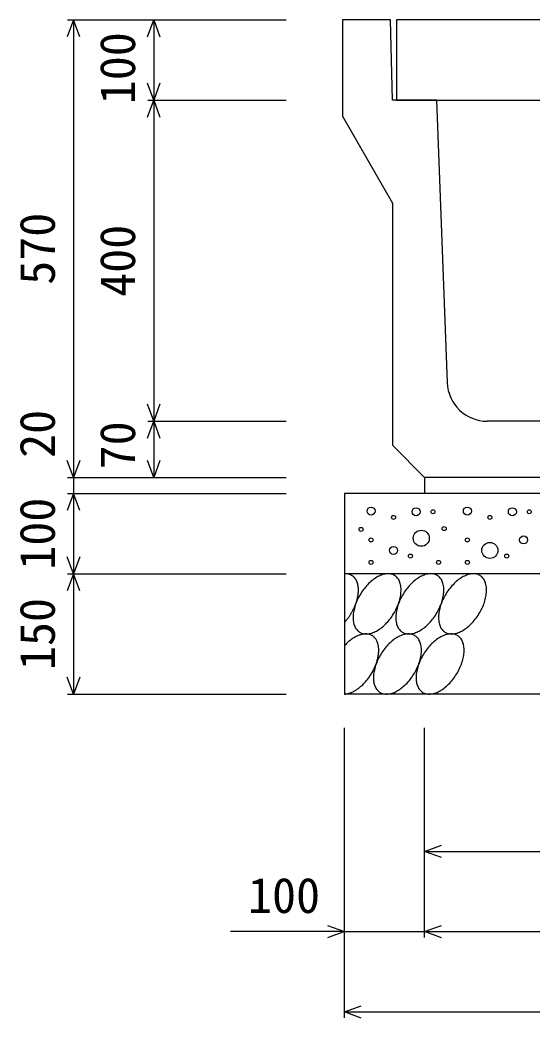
# Model space of a CAD drawing. Units: millimetres, scale not verified. Extents: x -25200 to 25200, y -8910 to 8910.
# Drawn here: x 8741 to 9379, y 5162 to 6406 of the extents above; entities that cross this region are included whole.
import ezdxf
from ezdxf.enums import TextEntityAlignment as Align

# ---------------------------------------------------------------- set-up
doc = ezdxf.new("R2010")
doc.units = ezdxf.units.MM
doc.header["$LTSCALE"] = 30
for name, color, linetype, lineweight in [('0-0_DIM', 7, 'Continuous', 25), ('0-2_HATCH', 6, 'Continuous', 25), ('0-5_OUTLINE', 3, 'Continuous', 25)]:
    doc.layers.add(name, color=color, linetype=linetype, lineweight=lineweight)
doc.styles.add('ＭＳ ゴシック', font='')
doc.styles.get('ＭＳ ゴシック').set_extended_font_data('MS Gothic')

msp = doc.modelspace()

# ---------------------------------------------------------------- linework, layer by layer
at = {"layer": '0-0_DIM'}
for p, q in [((8799.78, 6405.67), (9072.28, 6405.67)), ((8807.28, 6405.67), (8807.28, 5835.67)), ((8907.28, 6405.67), (8907.28, 6305.67)), ((8899.78, 6305.67), (9072.28, 6305.67)), ((8907.28, 6305.67), (8907.28, 5905.67)), ((8899.78, 5905.67), (9072.28, 5905.67)), ((8907.28, 5905.67), (8907.28, 5835.67)), ((8799.78, 5835.67), (9072.28, 5835.67)), ((8799.78, 5815.67), (9072.28, 5815.67)), ((8799.78, 5715.67), (9072.28, 5715.67)), ((8807.28, 5715.67), (8807.28, 5565.67)), ((8799.78, 5565.67), (9072.28, 5565.67)), ((9144.78, 5162.25), (9144.78, 5523.61)), ((9244.78, 5262.25), (9244.78, 5523.61)), ((9244.78, 5369.75), (9614.78, 5369.75)), ((9144.78, 5269.75), (9002.99, 5269.75)), ((9144.78, 5269.75), (9244.78, 5269.75)), ((9244.78, 5269.75), (9914.78, 5269.75)), ((9144.78, 5169.75), (9964.78, 5169.75))]:
    msp.add_line(p, q, dxfattribs=at)
for points in [[(8814.98, 6384.53), (8807.28, 6405.67), (8799.58, 6384.53)], [(8899.58, 6384.53), (8907.28, 6405.67), (8914.97, 6384.53)], [(8914.97, 6326.82), (8907.28, 6305.67), (8899.58, 6326.82)], [(8899.58, 6284.53), (8907.28, 6305.67), (8914.97, 6284.53)], [(8914.97, 5926.82), (8907.28, 5905.67), (8899.58, 5926.82)], [(8899.58, 5884.53), (8907.28, 5905.67), (8914.97, 5884.53)], [(8814.98, 5856.82), (8807.28, 5835.67), (8799.58, 5856.82)], [(8914.97, 5856.82), (8907.28, 5835.67), (8899.58, 5856.82)], [(8807.28, 5835.67), (8807.28, 5815.67), (8807.28, 5715.67)], [(8814.98, 5794.53), (8807.28, 5815.67), (8799.58, 5794.53)], [(8814.98, 5736.82), (8807.28, 5715.67), (8799.58, 5736.82)], [(8814.98, 5694.53), (8807.28, 5715.67), (8799.58, 5694.53)], [(8814.98, 5586.82), (8807.28, 5565.67), (8799.58, 5586.82)], [(9265.92, 5362.05), (9244.78, 5369.75), (9265.92, 5377.44)], [(9123.64, 5277.44), (9144.78, 5269.75), (9123.64, 5262.05)], [(9265.92, 5262.05), (9244.78, 5269.75), (9265.92, 5277.44)], [(9165.92, 5162.05), (9144.78, 5169.75), (9165.92, 5177.44)]]:
    msp.add_lwpolyline(points, dxfattribs=at)
at = {"layer": '0-2_HATCH'}
msp.add_lwpolyline([(9209.78, 6405.67), (9209.78, 6305.67), (9609.78, 6305.67), (9609.78, 6405.67)], close=True, dxfattribs=at)
for points in [[(9149.88, 5715.23), (9149.38, 5715.33), (9148.98, 5715.41), (9148.58, 5715.48), (9148.08, 5715.53), (9147.58, 5715.58), (9147.18, 5715.61), (9146.68, 5715.64), (9146.18, 5715.65), (9145.78, 5715.64), (9145.28, 5715.63), (9144.78, 5715.6)], [(9161.38, 5703), (9161.28, 5703.5), (9161.08, 5703.99), (9160.98, 5704.47), (9160.78, 5704.94), (9160.58, 5705.41), (9160.38, 5705.86), (9160.28, 5706.31), (9160.08, 5706.75), (9159.78, 5707.18), (9159.58, 5707.6), (9159.38, 5708.01), (9159.18, 5708.41), (9158.88, 5708.8), (9158.68, 5709.18), (9158.38, 5709.55), (9158.08, 5709.91), (9157.88, 5710.26), (9157.58, 5710.61), (9157.28, 5710.94), (9156.98, 5711.26), (9156.68, 5711.57), (9156.38, 5711.86), (9155.98, 5712.15), (9155.68, 5712.43), (9155.38, 5712.7), (9154.98, 5712.95), (9154.68, 5713.2), (9154.28, 5713.43), (9153.88, 5713.65), (9153.48, 5713.86), (9153.18, 5714.06), (9152.78, 5714.25), (9152.38, 5714.42), (9151.98, 5714.59), (9151.58, 5714.74), (9151.18, 5714.88), (9150.68, 5715.01), (9150.28, 5715.13), (9149.88, 5715.23)], [(9207.48, 5713.45), (9206.38, 5714.03), (9205.28, 5714.52), (9204.18, 5714.93), (9203.08, 5715.24), (9201.78, 5715.47), (9200.58, 5715.6), (9199.28, 5715.65), (9197.98, 5715.6), (9196.58, 5715.47), (9195.18, 5715.24), (9193.78, 5714.93), (9192.38, 5714.52), (9190.98, 5714.03), (9189.48, 5713.46), (9188.08, 5712.79), (9186.58, 5712.05), (9185.08, 5711.22), (9183.68, 5710.31), (9182.18, 5709.33), (9180.78, 5708.27), (9179.28, 5707.14), (9177.88, 5705.93), (9176.48, 5704.66), (9175.08, 5703.33), (9173.68, 5701.94), (9172.38, 5700.49), (9171.08, 5698.98), (9169.78, 5697.43), (9168.58, 5695.83), (9167.38, 5694.18), (9166.28, 5692.5), (9165.18, 5690.78), (9164.08, 5689.03), (9163.18, 5687.26), (9162.18, 5685.46), (9161.28, 5683.65), (9160.48, 5681.82), (9159.68, 5679.99), (9158.98, 5678.15)], [(9214.88, 5701.94), (9214.48, 5703.33), (9214.08, 5704.66), (9213.58, 5705.93), (9213.08, 5707.13), (9212.48, 5708.27), (9211.78, 5709.33), (9210.98, 5710.31), (9210.18, 5711.22), (9209.38, 5712.05), (9208.38, 5712.79), (9207.48, 5713.45)], [(9260.68, 5713.45), (9259.58, 5714.03), (9258.58, 5714.52), (9257.38, 5714.93), (9256.28, 5715.24), (9254.98, 5715.47), (9253.78, 5715.6), (9252.48, 5715.65), (9251.18, 5715.6), (9249.78, 5715.47), (9248.48, 5715.24), (9247.08, 5714.93), (9245.58, 5714.52), (9244.18, 5714.03), (9242.68, 5713.46), (9241.28, 5712.79), (9239.78, 5712.05), (9238.38, 5711.22), (9236.88, 5710.31), (9235.38, 5709.33), (9233.98, 5708.27), (9232.48, 5707.14), (9231.08, 5705.93), (9229.68, 5704.66), (9228.28, 5703.33), (9226.88, 5701.94), (9225.58, 5700.49), (9224.28, 5698.98), (9223.08, 5697.43), (9221.78, 5695.83), (9220.58, 5694.18), (9219.48, 5692.5), (9218.38, 5690.78), (9217.38, 5689.03), (9216.38, 5687.26), (9215.38, 5685.46), (9214.48, 5683.65), (9213.68, 5681.82), (9212.98, 5679.99), (9212.18, 5678.15)], [(9268.08, 5701.94), (9267.68, 5703.33), (9267.28, 5704.66), (9266.78, 5705.93), (9266.28, 5707.13), (9265.68, 5708.27), (9264.98, 5709.33), (9264.18, 5710.31), (9263.38, 5711.22), (9262.58, 5712.05), (9261.58, 5712.79), (9260.68, 5713.45)], [(9313.88, 5713.45), (9312.78, 5714.03), (9311.78, 5714.52), (9310.58, 5714.93), (9309.48, 5715.24), (9308.28, 5715.47), (9306.98, 5715.6), (9305.68, 5715.65), (9304.38, 5715.6), (9302.98, 5715.47), (9301.68, 5715.24), (9300.28, 5714.93), (9298.78, 5714.52), (9297.38, 5714.03), (9295.98, 5713.46), (9294.48, 5712.79), (9292.98, 5712.05), (9291.58, 5711.22), (9290.08, 5710.31), (9288.58, 5709.33), (9287.18, 5708.27), (9285.68, 5707.14), (9284.28, 5705.93), (9282.88, 5704.66), (9281.48, 5703.33), (9280.18, 5701.94), (9278.78, 5700.49), (9277.48, 5698.98), (9276.28, 5697.43), (9274.98, 5695.83), (9273.78, 5694.18), (9272.68, 5692.5), (9271.58, 5690.78), (9270.58, 5689.03), (9269.58, 5687.26), (9268.58, 5685.46), (9267.68, 5683.65), (9266.88, 5681.82), (9266.18, 5679.99), (9265.48, 5678.15)], [(9321.28, 5701.94), (9320.88, 5703.33), (9320.48, 5704.66), (9319.98, 5705.93), (9319.48, 5707.13), (9318.88, 5708.27), (9318.18, 5709.33), (9317.38, 5710.31), (9316.58, 5711.22), (9315.78, 5712.05), (9314.88, 5712.79), (9313.88, 5713.45)], [(9159.38, 5679.16), (9159.58, 5679.83), (9159.78, 5680.5), (9160.08, 5681.17), (9160.28, 5681.83), (9160.38, 5682.5), (9160.58, 5683.17), (9160.78, 5683.83), (9160.98, 5684.49), (9161.08, 5685.15), (9161.28, 5685.81), (9161.38, 5686.46), (9161.48, 5687.12), (9161.68, 5687.77), (9161.78, 5688.41), (9161.88, 5689.06), (9161.88, 5689.7), (9161.98, 5690.33), (9162.08, 5690.96), (9162.18, 5691.59), (9162.18, 5692.22), (9162.28, 5692.84), (9162.28, 5693.45), (9162.28, 5694.06), (9162.28, 5694.66), (9162.28, 5695.26), (9162.28, 5695.86), (9162.28, 5696.45), (9162.28, 5697.03), (9162.28, 5697.61), (9162.18, 5698.18), (9162.18, 5698.74), (9162.08, 5699.3), (9161.98, 5699.85), (9161.88, 5700.39), (9161.88, 5700.93), (9161.78, 5701.46), (9161.68, 5701.98), (9161.48, 5702.49), (9161.38, 5703)], [(9181.78, 5642.84), (9183.18, 5643.5), (9184.68, 5644.25), (9186.08, 5645.07), (9187.58, 5645.98), (9189.08, 5646.97), (9190.48, 5648.03), (9191.98, 5649.16), (9193.38, 5650.36), (9194.78, 5651.63), (9196.18, 5652.96), (9197.48, 5654.36), (9198.88, 5655.81), (9200.18, 5657.31), (9201.38, 5658.87), (9202.68, 5660.47), (9203.88, 5662.11), (9204.98, 5663.79), (9206.08, 5665.51), (9207.08, 5667.26), (9208.08, 5669.03), (9209.08, 5670.83), (9209.98, 5672.64), (9210.78, 5674.47), (9211.48, 5676.31), (9212.18, 5678.15), (9212.88, 5679.99), (9213.48, 5681.82), (9213.98, 5683.65), (9214.38, 5685.46), (9214.78, 5687.26), (9215.08, 5689.03), (9215.28, 5690.78), (9215.38, 5692.5), (9215.48, 5694.18), (9215.48, 5695.82), (9215.48, 5697.42), (9215.28, 5698.98), (9215.08, 5700.48), (9214.88, 5701.94)], [(9234.98, 5642.84), (9236.38, 5643.5), (9237.88, 5644.25), (9239.38, 5645.07), (9240.78, 5645.98), (9242.28, 5646.97), (9243.68, 5648.03), (9245.18, 5649.16), (9246.58, 5650.36), (9247.98, 5651.63), (9249.38, 5652.96), (9250.78, 5654.36), (9252.08, 5655.81), (9253.38, 5657.31), (9254.68, 5658.87), (9255.88, 5660.47), (9257.08, 5662.11), (9258.18, 5663.79), (9259.28, 5665.51), (9260.28, 5667.26), (9261.28, 5669.03), (9262.28, 5670.83), (9263.18, 5672.64), (9263.98, 5674.47), (9264.78, 5676.31), (9265.48, 5678.15), (9266.08, 5679.99), (9266.68, 5681.82), (9267.18, 5683.65), (9267.58, 5685.46), (9267.98, 5687.26), (9268.28, 5689.03), (9268.48, 5690.78), (9268.68, 5692.5), (9268.68, 5694.18), (9268.68, 5695.82), (9268.68, 5697.42), (9268.58, 5698.98), (9268.38, 5700.48), (9268.08, 5701.94)], [(9288.18, 5642.84), (9289.58, 5643.5), (9291.08, 5644.25), (9292.58, 5645.07), (9293.98, 5645.98), (9295.48, 5646.97), (9296.88, 5648.03), (9298.38, 5649.16), (9299.78, 5650.36), (9301.18, 5651.63), (9302.58, 5652.96), (9303.98, 5654.36), (9305.28, 5655.81), (9306.58, 5657.31), (9307.88, 5658.87), (9309.08, 5660.47), (9310.28, 5662.11), (9311.38, 5663.79), (9312.48, 5665.51), (9313.58, 5667.26), (9314.58, 5669.03), (9315.48, 5670.83), (9316.38, 5672.64), (9317.18, 5674.47), (9317.98, 5676.31), (9318.68, 5678.15), (9319.28, 5679.99), (9319.88, 5681.82), (9320.38, 5683.65), (9320.78, 5685.46), (9321.18, 5687.26), (9321.48, 5689.03), (9321.68, 5690.78), (9321.88, 5692.5), (9321.88, 5694.18), (9321.98, 5695.82), (9321.88, 5697.42), (9321.78, 5698.98), (9321.58, 5700.48), (9321.28, 5701.94)], [(9144.78, 5654.85), (9145.28, 5655.38), (9145.78, 5655.91), (9146.18, 5656.46), (9146.68, 5657.01), (9147.18, 5657.56), (9147.58, 5658.13), (9148.08, 5658.7), (9148.58, 5659.27), (9148.98, 5659.86), (9149.38, 5660.44), (9149.88, 5661.04), (9150.28, 5661.64), (9150.68, 5662.24), (9151.18, 5662.85), (9151.58, 5663.47), (9151.98, 5664.09), (9152.38, 5664.71), (9152.78, 5665.34), (9153.18, 5665.97), (9153.48, 5666.61), (9153.88, 5667.25), (9154.28, 5667.89), (9154.68, 5668.54), (9154.98, 5669.19), (9155.38, 5669.84), (9155.68, 5670.49), (9155.98, 5671.15), (9156.38, 5671.81), (9156.68, 5672.47), (9156.98, 5673.14), (9157.28, 5673.8), (9157.58, 5674.47), (9157.88, 5675.14), (9158.08, 5675.81), (9158.38, 5676.48), (9158.68, 5677.15), (9158.88, 5677.82), (9159.18, 5678.49), (9159.38, 5679.16)], [(9158.98, 5678.15), (9158.38, 5676.31), (9157.78, 5674.47), (9157.28, 5672.65), (9156.88, 5670.83), (9156.48, 5669.04), (9156.18, 5667.26), (9155.98, 5665.52), (9155.78, 5663.8), (9155.78, 5662.12), (9155.68, 5660.47), (9155.78, 5658.87), (9155.88, 5657.31), (9156.08, 5655.81), (9156.38, 5654.36), (9156.78, 5652.96), (9157.18, 5651.63), (9157.68, 5650.36), (9158.18, 5649.16), (9158.78, 5648.03), (9159.48, 5646.97), (9160.28, 5645.98), (9161.08, 5645.08), (9161.88, 5644.25), (9162.88, 5643.5), (9163.78, 5642.84), (9164.88, 5642.26), (9165.88, 5641.77), (9167.08, 5641.37), (9168.18, 5641.05), (9169.48, 5640.83), (9170.68, 5640.69), (9171.98, 5640.65), (9173.28, 5640.69), (9174.68, 5640.83), (9175.98, 5641.05), (9177.38, 5641.37), (9178.88, 5641.77), (9180.28, 5642.26), (9181.78, 5642.84)], [(9212.18, 5678.15), (9211.58, 5676.31), (9210.98, 5674.47), (9210.48, 5672.65), (9210.08, 5670.83), (9209.68, 5669.04), (9209.38, 5667.26), (9209.18, 5665.52), (9209.08, 5663.8), (9208.98, 5662.12), (9208.98, 5660.47), (9208.98, 5658.87), (9209.08, 5657.31), (9209.38, 5655.81), (9209.58, 5654.36), (9209.98, 5652.96), (9210.38, 5651.63), (9210.88, 5650.36), (9211.38, 5649.16), (9211.98, 5648.03), (9212.68, 5646.97), (9213.48, 5645.98), (9214.28, 5645.08), (9215.08, 5644.25), (9216.08, 5643.5), (9216.98, 5642.84), (9218.08, 5642.26), (9219.08, 5641.77), (9220.28, 5641.37), (9221.38, 5641.05), (9222.68, 5640.83), (9223.88, 5640.69), (9225.18, 5640.65), (9226.48, 5640.69), (9227.88, 5640.83), (9229.28, 5641.05), (9230.68, 5641.37), (9232.08, 5641.77), (9233.48, 5642.26), (9234.98, 5642.84)], [(9265.48, 5678.15), (9264.78, 5676.31), (9264.18, 5674.47), (9263.68, 5672.65), (9263.28, 5670.83), (9262.88, 5669.04), (9262.58, 5667.26), (9262.38, 5665.52), (9262.28, 5663.8), (9262.18, 5662.12), (9262.18, 5660.47), (9262.18, 5658.87), (9262.38, 5657.31), (9262.58, 5655.81), (9262.78, 5654.36), (9263.18, 5652.96), (9263.58, 5651.63), (9264.08, 5650.36), (9264.58, 5649.16), (9265.18, 5648.03), (9265.88, 5646.97), (9266.68, 5645.98), (9267.48, 5645.08), (9268.28, 5644.25), (9269.28, 5643.5), (9270.18, 5642.84), (9271.28, 5642.26), (9272.38, 5641.77), (9273.48, 5641.37), (9274.68, 5641.05), (9275.88, 5640.83), (9277.08, 5640.69), (9278.38, 5640.65), (9279.68, 5640.69), (9281.08, 5640.83), (9282.48, 5641.05), (9283.88, 5641.37), (9285.28, 5641.77), (9286.68, 5642.26), (9288.18, 5642.84)], [(9154.68, 5634.62), (9153.78, 5633.96), (9152.88, 5633.27), (9151.88, 5632.55), (9150.98, 5631.81), (9150.08, 5631.03), (9149.18, 5630.22), (9148.28, 5629.39), (9147.38, 5628.53), (9146.48, 5627.65), (9145.68, 5626.74), (9144.78, 5625.81)], [(9184.78, 5632.89), (9184.38, 5633.6), (9183.88, 5634.27), (9183.48, 5634.92), (9182.98, 5635.53), (9182.38, 5636.11), (9181.88, 5636.66), (9181.28, 5637.17), (9180.68, 5637.66), (9180.08, 5638.1), (9179.48, 5638.51), (9178.78, 5638.89), (9178.18, 5639.23), (9177.48, 5639.54), (9176.68, 5639.81), (9175.98, 5640.04), (9175.18, 5640.23), (9174.48, 5640.39), (9173.68, 5640.51), (9172.88, 5640.6), (9171.98, 5640.65), (9171.18, 5640.66), (9170.38, 5640.63), (9169.48, 5640.56), (9168.58, 5640.46), (9167.68, 5640.32), (9166.78, 5640.15), (9165.88, 5639.93), (9164.98, 5639.68), (9164.08, 5639.4), (9163.18, 5639.08), (9162.28, 5638.72), (9161.28, 5638.33), (9160.38, 5637.9), (9159.38, 5637.44), (9158.48, 5636.94), (9157.58, 5636.41), (9156.58, 5635.85), (9155.68, 5635.25), (9154.68, 5634.62)], [(9232.78, 5638.46), (9231.68, 5639.04), (9230.68, 5639.53), (9229.48, 5639.94), (9228.38, 5640.25), (9227.18, 5640.48), (9225.88, 5640.61), (9224.58, 5640.66), (9223.28, 5640.61), (9221.88, 5640.48), (9220.58, 5640.25), (9219.18, 5639.94), (9217.68, 5639.53), (9216.28, 5639.04), (9214.88, 5638.47), (9213.38, 5637.8), (9211.88, 5637.06), (9210.48, 5636.23), (9208.98, 5635.32), (9207.48, 5634.34), (9206.08, 5633.28), (9204.58, 5632.15), (9203.18, 5630.94), (9201.78, 5629.67), (9200.38, 5628.34), (9199.08, 5626.95), (9197.68, 5625.5), (9196.38, 5623.99), (9195.18, 5622.44), (9193.88, 5620.84), (9192.78, 5619.19), (9191.58, 5617.51), (9190.48, 5615.79), (9189.48, 5614.04), (9188.48, 5612.27), (9187.48, 5610.47), (9186.68, 5608.66), (9185.78, 5606.83), (9185.08, 5605), (9184.38, 5603.16)], [(9240.18, 5626.94), (9239.78, 5628.34), (9239.38, 5629.67), (9238.88, 5630.94), (9238.38, 5632.14), (9237.78, 5633.28), (9237.08, 5634.34), (9236.28, 5635.32), (9235.48, 5636.23), (9234.68, 5637.06), (9233.78, 5637.8), (9232.78, 5638.46)], [(9285.98, 5638.46), (9284.98, 5639.04), (9283.88, 5639.53), (9282.78, 5639.94), (9281.58, 5640.25), (9280.38, 5640.48), (9279.08, 5640.61), (9277.78, 5640.66), (9276.48, 5640.61), (9275.18, 5640.48), (9273.78, 5640.25), (9272.38, 5639.94), (9270.98, 5639.53), (9269.48, 5639.04), (9268.08, 5638.47), (9266.58, 5637.8), (9265.08, 5637.06), (9263.68, 5636.23), (9262.18, 5635.32), (9260.68, 5634.34), (9259.28, 5633.28), (9257.78, 5632.15), (9256.38, 5630.94), (9254.98, 5629.67), (9253.58, 5628.34), (9252.28, 5626.95), (9250.88, 5625.5), (9249.58, 5623.99), (9248.38, 5622.44), (9247.08, 5620.84), (9245.98, 5619.19), (9244.78, 5617.51), (9243.68, 5615.79), (9242.68, 5614.04), (9241.68, 5612.27), (9240.68, 5610.47), (9239.88, 5608.66), (9238.98, 5606.83), (9238.28, 5605), (9237.58, 5603.16)], [(9293.38, 5626.94), (9293.08, 5628.34), (9292.58, 5629.67), (9292.18, 5630.94), (9291.58, 5632.14), (9290.98, 5633.28), (9290.28, 5634.34), (9289.58, 5635.32), (9288.78, 5636.23), (9287.88, 5637.06), (9286.98, 5637.8), (9285.98, 5638.46)], [(9178.78, 5591.55), (9179.48, 5592.68), (9180.08, 5593.82), (9180.68, 5594.97), (9181.28, 5596.13), (9181.88, 5597.3), (9182.38, 5598.47), (9182.98, 5599.64), (9183.48, 5600.82), (9183.88, 5602), (9184.38, 5603.19), (9184.78, 5604.37), (9185.18, 5605.55), (9185.48, 5606.73), (9185.88, 5607.91), (9186.18, 5609.08), (9186.48, 5610.24), (9186.68, 5611.4), (9186.88, 5612.55), (9187.08, 5613.69), (9187.28, 5614.82), (9187.38, 5615.94), (9187.48, 5617.04), (9187.58, 5618.14), (9187.58, 5619.21), (9187.68, 5620.27), (9187.58, 5621.32), (9187.58, 5622.34), (9187.48, 5623.35), (9187.38, 5624.34), (9187.28, 5625.3), (9187.08, 5626.25), (9186.88, 5627.17), (9186.68, 5628.06), (9186.48, 5628.93), (9186.18, 5629.78), (9185.88, 5630.6), (9185.48, 5631.39), (9185.18, 5632.16), (9184.78, 5632.89)], [(9207.08, 5567.85), (9208.48, 5568.51), (9209.98, 5569.26), (9211.48, 5570.08), (9212.88, 5570.99), (9214.38, 5571.98), (9215.78, 5573.04), (9217.28, 5574.17), (9218.68, 5575.37), (9220.08, 5576.64), (9221.48, 5577.97), (9222.88, 5579.37), (9224.18, 5580.82), (9225.48, 5582.32), (9226.78, 5583.88), (9227.98, 5585.48), (9229.18, 5587.12), (9230.28, 5588.8), (9231.38, 5590.52), (9232.48, 5592.27), (9233.48, 5594.04), (9234.38, 5595.84), (9235.28, 5597.65), (9236.08, 5599.48), (9236.88, 5601.31), (9237.58, 5603.15), (9238.18, 5604.99), (9238.78, 5606.83), (9239.28, 5608.66), (9239.68, 5610.47), (9240.08, 5612.27), (9240.38, 5614.04), (9240.58, 5615.79), (9240.78, 5617.51), (9240.88, 5619.19), (9240.88, 5620.83), (9240.78, 5622.43), (9240.68, 5623.99), (9240.48, 5625.49), (9240.18, 5626.94)], [(9260.28, 5567.85), (9261.68, 5568.51), (9263.18, 5569.26), (9264.68, 5570.08), (9266.08, 5570.99), (9267.58, 5571.98), (9269.08, 5573.04), (9270.48, 5574.17), (9271.88, 5575.37), (9273.28, 5576.64), (9274.68, 5577.97), (9276.08, 5579.37), (9277.38, 5580.82), (9278.68, 5582.32), (9279.98, 5583.88), (9281.18, 5585.48), (9282.38, 5587.12), (9283.48, 5588.8), (9284.58, 5590.52), (9285.68, 5592.27), (9286.68, 5594.04), (9287.58, 5595.84), (9288.48, 5597.65), (9289.28, 5599.48), (9290.08, 5601.31), (9290.78, 5603.15), (9291.38, 5604.99), (9291.98, 5606.83), (9292.48, 5608.66), (9292.88, 5610.47), (9293.28, 5612.27), (9293.58, 5614.04), (9293.78, 5615.79), (9293.98, 5617.51), (9294.08, 5619.19), (9294.08, 5620.83), (9293.98, 5622.43), (9293.88, 5623.99), (9293.68, 5625.49), (9293.38, 5626.94)], [(9184.38, 5603.16), (9183.68, 5601.32), (9183.18, 5599.48), (9182.58, 5597.66), (9182.18, 5595.84), (9181.78, 5594.05), (9181.48, 5592.27), (9181.28, 5590.52), (9181.18, 5588.81), (9181.08, 5587.12), (9181.08, 5585.48), (9181.08, 5583.88), (9181.28, 5582.32), (9181.48, 5580.82), (9181.68, 5579.37), (9182.08, 5577.97), (9182.48, 5576.64), (9182.98, 5575.37), (9183.48, 5574.17), (9184.18, 5573.04), (9184.78, 5571.98), (9185.58, 5570.99), (9186.38, 5570.09), (9187.28, 5569.26), (9188.18, 5568.51), (9189.08, 5567.85), (9190.18, 5567.27), (9191.28, 5566.78), (9192.38, 5566.38), (9193.58, 5566.06), (9194.78, 5565.84), (9195.98, 5565.7), (9197.28, 5565.66), (9198.58, 5565.7), (9199.98, 5565.84), (9201.38, 5566.06), (9202.78, 5566.38), (9204.18, 5566.78), (9205.58, 5567.27), (9207.08, 5567.85)], [(9237.58, 5603.16), (9236.88, 5601.32), (9236.38, 5599.48), (9235.88, 5597.66), (9235.38, 5595.84), (9235.08, 5594.05), (9234.78, 5592.27), (9234.48, 5590.52), (9234.38, 5588.81), (9234.28, 5587.12), (9234.28, 5585.48), (9234.28, 5583.88), (9234.48, 5582.32), (9234.68, 5580.82), (9234.88, 5579.37), (9235.28, 5577.97), (9235.68, 5576.64), (9236.18, 5575.37), (9236.68, 5574.17), (9237.38, 5573.04), (9237.98, 5571.98), (9238.78, 5570.99), (9239.58, 5570.09), (9240.48, 5569.26), (9241.38, 5568.51), (9242.38, 5567.85), (9243.38, 5567.27), (9244.48, 5566.78), (9245.58, 5566.38), (9246.78, 5566.06), (9247.98, 5565.84), (9249.18, 5565.7), (9250.48, 5565.66), (9251.78, 5565.7), (9253.18, 5565.84), (9254.58, 5566.06), (9255.98, 5566.38), (9257.38, 5566.78), (9258.78, 5567.27), (9260.28, 5567.85)], [(9144.78, 5565.67), (9145.68, 5565.72), (9146.48, 5565.8), (9147.38, 5565.93), (9148.28, 5566.09), (9149.18, 5566.29), (9150.08, 5566.52), (9150.98, 5566.79), (9151.88, 5567.1), (9152.88, 5567.44), (9153.78, 5567.82), (9154.68, 5568.23), (9155.68, 5568.68), (9156.58, 5569.16), (9157.58, 5569.68), (9158.48, 5570.23), (9159.38, 5570.81), (9160.38, 5571.43), (9161.28, 5572.07), (9162.28, 5572.75), (9163.18, 5573.46), (9164.08, 5574.2), (9164.98, 5574.96), (9165.88, 5575.76), (9166.78, 5576.58), (9167.68, 5577.42), (9168.58, 5578.3), (9169.48, 5579.19), (9170.38, 5580.12), (9171.18, 5581.06), (9171.98, 5582.03), (9172.88, 5583.02), (9173.68, 5584.02), (9174.48, 5585.05), (9175.18, 5586.09), (9175.98, 5587.16), (9176.68, 5588.23), (9177.48, 5589.33), (9178.18, 5590.43), (9178.78, 5591.55)]]:
    msp.add_lwpolyline(points, dxfattribs=at)
for centre, radius in [((9178.06, 5793.73), 5), ((9234.14, 5792.85), 5), ((9255.17, 5792.85), 2.5), ((9298.06, 5793.73), 5), ((9354.14, 5792.85), 5), ((9375.17, 5792.85), 2.5), ((9206.1, 5785.85), 2.5), ((9326.1, 5785.85), 2.5), ((9165.64, 5770.93), 2.5), ((9269.18, 5771.84), 2.5), ((9178.06, 5757.83), 2.5), ((9240.67, 5759.84), 10), ((9298.06, 5757.83), 2.5), ((9368.16, 5757.83), 5), ((9206.1, 5744.7), 5), ((9326.1, 5744.7), 10), ((9227.13, 5737.7), 2.5), ((9347.13, 5737.7), 2.5), ((9178.06, 5729.82), 2.5), ((9262.17, 5729.82), 2.5), ((9298.06, 5729.82), 2.5)]:
    msp.add_circle(centre, radius, dxfattribs=at)
at = {"layer": '0-5_OUTLINE'}
for p, q in [((9142.28, 6405.67), (9142.28, 6285.67)), ((9202.28, 6405.67), (9142.28, 6405.67)), ((9204.78, 6305.67), (9202.28, 6405.67)), ((9259.78, 6305.67), (9204.78, 6305.67)), ((9259.78, 6305.67), (9272.97, 5953.8)), ((9496.62, 5905.67), (9322.94, 5905.67)), ((9244.78, 5835.67), (9204.78, 5875.67)), ((9914.78, 5835.67), (9244.78, 5835.67)), ((9244.78, 5835.67), (9244.78, 5815.67)), ((9964.78, 5815.67), (9144.78, 5815.67)), ((9144.78, 5815.67), (9144.78, 5565.67)), ((9964.78, 5715.67), (9144.78, 5715.67)), ((9964.78, 5565.67), (9144.78, 5565.67))]:
    msp.add_line(p, q, dxfattribs=at)
msp.add_lwpolyline([(9142.28, 6285.67), (9204.78, 6177.42), (9204.78, 5875.67)], dxfattribs=at)
msp.add_arc((9322.94, 5955.67), 50, 182.14759, 270, dxfattribs=at)

# ---------------------------------------------------------------- texts
at = {"layer": '0-0_DIM', "style": 'ＭＳ ゴシック'}
for s, p in [('100', (8897.28, 6300.67)), ('570', (8797.28, 6075.67)), ('400', (8897.28, 6060.67)), ('20', (8797.28, 5859.99)), ('70', (8897.28, 5845.67)), ('100', (8797.28, 5720.67)), ('150', (8797.28, 5595.67))]:
    msp.add_text(s, height=43.99, rotation=90, dxfattribs=at).set_placement(p, align=Align.BOTTOM_LEFT)
msp.add_text('100', height=43.99, dxfattribs=at).set_placement((9024.78, 5279.75), align=Align.BOTTOM_LEFT)

doc.saveas('drawing.dxf')
